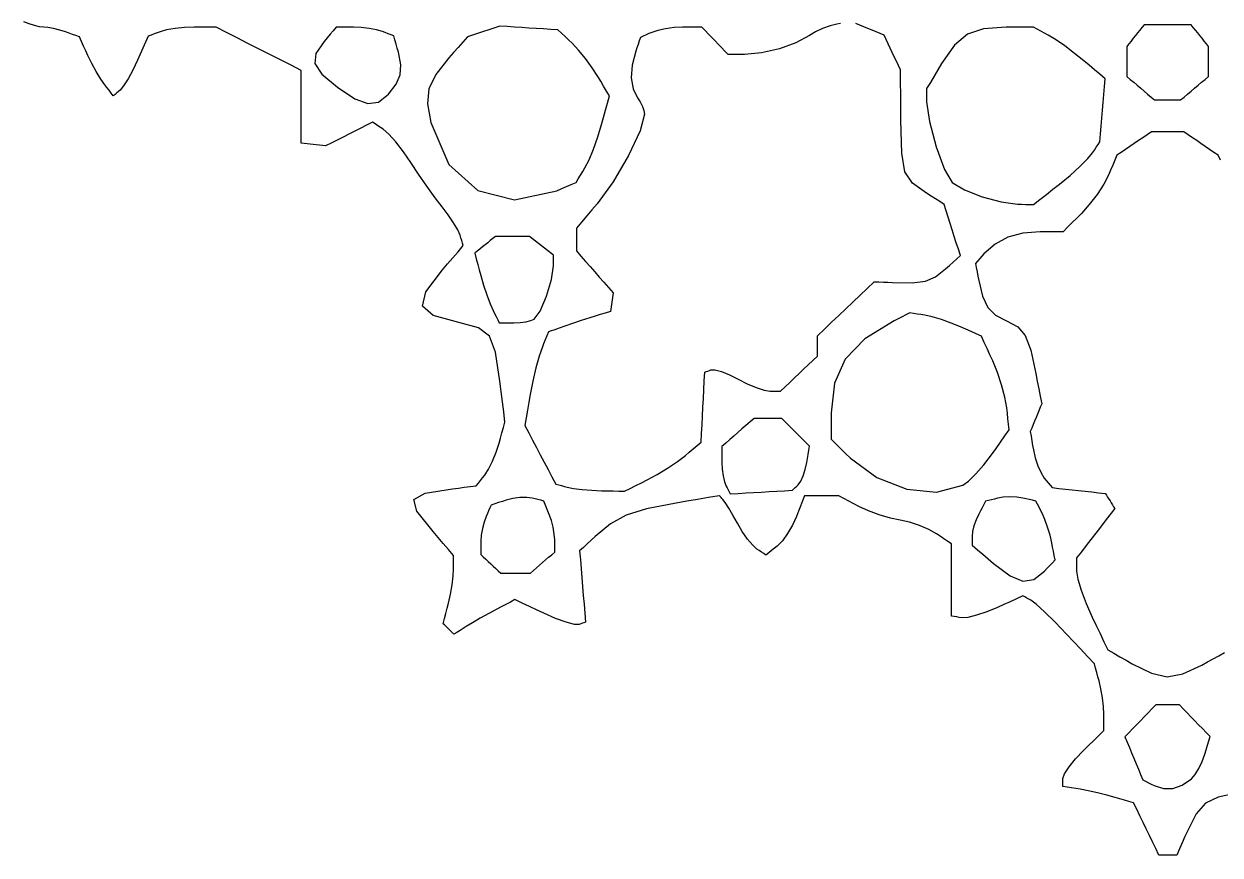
# Model space of a CAD drawing. Extents: x 0 to 409, y 0 to 428.
# Drawn here: x 2.6 to 213, y 0 to 146.2 of the extents above; entities that cross this region are included whole.
import ezdxf

# ---------------------------------------------------------------- set-up
doc = ezdxf.new("R2010")
doc.units = 0
doc.layers.add('Layer_1', color=7, linetype='CONTINUOUS')

msp = doc.modelspace()

# ---------------------------------------------------------------- linework, layer by layer
at = {"layer": 'Layer_1', "color": 7}
for points in [[(199.960784, 4.600008), (199.4034, 5.750008), (198.846024, 6.900008), (198.28864, 8.050008), (197.731264, 9.200008), (196.931264, 9.435336), (196.131264, 9.670664), (195.331264, 9.906), (194.531264, 10.141328), (193.052048, 10.54588), (191.390016, 10.95152), (189.748608, 11.311128), (188.331264, 11.577576), (187.581264, 11.701312), (186.831264, 11.825048), (186.081264, 11.948776), (185.331264, 12.072512), (185.331264, 12.421808), (185.331264, 12.771104), (185.331264, 13.1204), (185.331264, 13.469696), (185.615328, 14.290984), (186.38876, 15.494312), (187.533448, 16.917912), (188.931264, 18.400008), (189.831264, 19.283288), (190.731264, 20.166576), (191.631264, 21.049856), (192.531264, 21.933144), (192.529664, 22.641504), (192.528064, 23.349856), (192.526464, 24.058216), (192.524864, 24.766576), (192.458064, 26.104688), (192.2766, 27.653488), (192.008776, 29.221072), (191.682928, 30.615512), (191.473568, 31.369384), (191.264208, 32.123264), (191.054848, 32.877136), (190.845488, 33.631016), (189.623224, 34.937624), (188.400968, 36.244232), (187.178712, 37.550848), (185.956448, 38.857456), (183.947936, 40.945744), (182.093408, 42.768104), (180.599104, 44.128552), (179.67124, 44.831072), (179.322208, 45.017864), (178.973176, 45.204664), (178.624144, 45.391456), (178.275112, 45.578256), (177.15816, 45.066896), (176.041208, 44.555536), (174.924248, 44.044184), (173.807296, 43.532824), (171.930096, 42.758848), (170.121656, 42.163528), (168.587808, 41.805576), (167.534384, 41.743656), (167.083192, 41.807736), (166.632, 41.871816), (166.180808, 41.935896), (165.729616, 41.999976), (165.729616, 43.588888), (165.729616, 45.1778), (165.729616, 46.76672), (165.729616, 48.355632), (165.729616, 49.944544), (165.729616, 51.533464), (165.729616, 53.122376), (165.729616, 54.711296), (165.064968, 55.16232), (164.400312, 55.613352), (163.735664, 56.064376), (163.071008, 56.515408), (161.74516, 57.259928), (160.100496, 57.95344), (158.346352, 58.51844), (156.692016, 58.877424), (154.968128, 59.242576), (153.024584, 59.824376), (151.099616, 60.54276), (149.43148, 61.317648), (148.54644, 61.788232), (147.661392, 62.258808), (146.776352, 62.729392), (145.891312, 63.199976), (145.13764, 63.199976), (144.383976, 63.199976), (143.630304, 63.199976), (142.876632, 63.199976), (142.12296, 63.199976), (141.369296, 63.199976), (140.615624, 63.199976), (139.861952, 63.199976), (139.514496, 62.290176), (139.16704, 61.380368), (138.819576, 60.470568), (138.47212, 59.560768), (137.774496, 58.023464), (136.90244, 56.52796), (135.967232, 55.245344), (135.080184, 54.346704), (134.579656, 53.952984), (134.079128, 53.559272), (133.5786, 53.16556), (133.078072, 52.77184), (132.685384, 53.032576), (132.292696, 53.293312), (131.9, 53.554048), (131.507312, 53.814784), (130.749728, 54.495864), (129.848144, 55.579304), (128.915536, 56.916056), (128.064848, 58.357088), (127.28488, 59.769048), (126.544816, 61.026656), (125.9282, 61.99296), (125.518592, 62.531), (125.349952, 62.69964), (125.18132, 62.86828), (125.01268, 63.036912), (124.84404, 63.205552), (122.954736, 62.882416), (121.065432, 62.55928), (119.176128, 62.236136), (117.286824, 61.913), (112.084904, 60.903144), (108.503568, 59.801088), (105.74696, 58.27708), (103.01924, 56.001376), (102.341648, 55.373168), (101.664056, 54.74496), (100.986456, 54.116752), (100.308864, 53.488544), (100.439264, 51.924944), (100.569664, 50.361352), (100.700064, 48.79776), (100.830464, 47.23416), (100.960864, 45.67056), (101.091264, 44.106968), (101.221656, 42.543368), (101.352056, 40.979768), (101.069936, 40.871512), (100.787816, 40.763248), (100.505696, 40.654984), (100.223576, 40.546728), (99.384352, 40.568328), (97.933536, 40.94724), (96.074936, 41.618784), (94.01236, 42.518264), (92.741672, 43.119408), (91.470992, 43.720544), (90.200304, 44.321688), (88.929616, 44.922824), (88.129616, 44.500824), (87.329616, 44.078816), (86.529616, 43.656816), (85.729616, 43.234808), (84.315752, 42.471936), (82.831672, 41.642648), (81.453632, 40.847016), (80.357896, 40.185104), (79.814968, 39.84468), (79.27204, 39.504264), (78.729104, 39.16384), (78.186176, 38.823416), (77.952096, 39.057504), (77.718008, 39.291584), (77.48392, 39.525672), (77.24984, 39.759752), (77.01576, 39.993832), (76.78168, 40.22792), (76.547592, 40.462), (76.313512, 40.69608), (76.540528, 41.597632), (76.767536, 42.499184), (76.994552, 43.400736), (77.22156, 44.302288), (77.574144, 45.890336), (77.862872, 47.548416), (78.057968, 49.080088), (78.129648, 50.288912), (78.129648, 50.884016), (78.129648, 51.47912), (78.129648, 52.074224), (78.129648, 52.669328), (77.229648, 53.723704), (76.329648, 54.778088), (75.429648, 55.832464), (74.529648, 56.88684), (71.690008, 60.476688), (71.130504, 62.53028), (73.120856, 63.644768), (77.930752, 64.417328), (78.981032, 64.5506), (80.031304, 64.683872), (81.081584, 64.817152), (82.131856, 64.950424), (82.502952, 65.422192), (82.87404, 65.89396), (83.245136, 66.36572), (83.616224, 66.837488), (84.274304, 67.862104), (84.968816, 69.256912), (85.617064, 70.838616), (86.136352, 72.423912), (86.395288, 73.348752), (86.654232, 74.273592), (86.913168, 75.198432), (87.172104, 76.123272), (86.94996, 77.927536), (86.727808, 79.731808), (86.505664, 81.536072), (86.283512, 83.340336), (85.525992, 88.424504), (84.459416, 91.281584), (82.501056, 92.74364), (79.068176, 93.64272), (74.571536, 94.883776), (72.691104, 96.523776), (73.278584, 99.039304), (76.185712, 102.906944), (77.099728, 103.976808), (78.013744, 105.04668), (78.92776, 106.116544), (79.841776, 107.186408), (79.703368, 107.638104), (79.564952, 108.0898), (79.426544, 108.541496), (79.288128, 108.993192), (78.868952, 109.947232), (78.136912, 111.209232), (77.19508, 112.614912), (76.146552, 113.999976), (74.91, 115.605128), (73.456232, 117.610048), (71.96652, 119.758928), (70.622128, 121.79596), (69.3312, 123.679264), (67.987048, 125.409568), (66.748704, 126.795), (65.775224, 127.64368), (65.297624, 127.956616), (64.820024, 128.269552), (64.342416, 128.582488), (63.864816, 128.895424), (62.831488, 128.371792), (61.798152, 127.848168), (60.764824, 127.324536), (59.731488, 126.800904), (58.698152, 126.27728), (57.664824, 125.753648), (56.631488, 125.230024), (55.598152, 124.706392), (55.064592, 124.768072), (54.531024, 124.829752), (53.997464, 124.891432), (53.463896, 124.953112), (52.930336, 125.014792), (52.396776, 125.076472), (51.863208, 125.138152), (51.329648, 125.199832), (51.329648, 126.799832), (51.329648, 128.399832), (51.329648, 129.999832), (51.329648, 131.599832), (51.329648, 133.199832), (51.329648, 134.799832), (51.329648, 136.399832), (51.329648, 137.999832), (49.457608, 138.949832), (47.58556, 139.899832), (45.71352, 140.849832), (43.841472, 141.799832), (41.969432, 142.749832), (40.097384, 143.699832), (38.225344, 144.649832), (36.353296, 145.599832), (35.38836, 145.599832), (34.423424, 145.599832), (33.458488, 145.599832), (32.493552, 145.599832), (30.829616, 145.537032), (29.152352, 145.365944), (27.657128, 145.112736), (26.539328, 144.803544), (26.015712, 144.604464), (25.492096, 144.405384), (24.968472, 144.206312), (24.444856, 144.007232), (23.976552, 142.948304), (23.508248, 141.889384), (23.039936, 140.830456), (22.571632, 139.771528), (21.7494, 138.048128), (20.895392, 136.48688), (20.110544, 135.259504), (19.495776, 134.537736), (19.19512, 134.288208), (18.894464, 134.038688), (18.5938, 133.789168), (18.293144, 133.53964), (17.915384, 134.01988), (17.537632, 134.50012), (17.159872, 134.980368), (16.782112, 135.460608), (16.079176, 136.46424), (15.282248, 137.77684), (14.48924, 139.228208), (13.798072, 140.64812), (13.429824, 141.464752), (13.061576, 142.281384), (12.69332, 143.098024), (12.325072, 143.914656), (11.7208, 144.125304), (11.116528, 144.33596), (10.512248, 144.546608), (9.907976, 144.757264), (8.855608, 145.084432), (7.777032, 145.352352), (6.79892, 145.533376), (6.047912, 145.599856), (5.326848, 145.673136), (4.430248, 145.8726), (3.472328, 146.167808), (2.567288, 146.528296)], [(66.672576, 133.800008), (68.050032, 135.57192), (68.760824, 137.215992), (68.868128, 138.996672), (68.435104, 141.178424), (68.235072, 141.902864), (68.03504, 142.627312), (67.835016, 143.35176), (67.634984, 144.0762), (67.134, 144.26668), (66.633008, 144.457152), (66.132016, 144.647624), (65.631032, 144.838104), (64.610152, 145.133936), (63.311928, 145.3762), (61.903064, 145.539888), (60.550272, 145.600048), (59.781064, 145.600048), (59.011864, 145.600048), (58.242656, 145.600048), (57.473456, 145.600048), (56.946152, 144.973376), (56.41884, 144.346704), (55.891536, 143.72004), (55.364232, 143.093368), (53.896808, 140.961096), (53.718256, 139.195104), (54.95576, 137.36332), (57.736488, 135.033672), (60.75116, 133.0164), (63.073384, 132.16212), (64.961176, 132.435208), (66.672568, 133.800048), (66.672568, 133.800048), (66.672568, 133.800048), (66.672576, 133.800048), (66.672576, 133.800008)], [(96.309896, 116.842088), (97.15456, 117.20436), (97.999224, 117.566624), (98.843896, 117.928888), (99.68856, 118.29116), (100.07968, 118.934304), (100.4708, 119.577456), (100.86192, 120.2206), (101.25304, 120.863752), (101.967976, 122.259696), (102.75808, 124.158792), (103.527304, 126.311504), (104.179624, 128.468312), (104.520144, 129.726304), (104.860664, 130.984296), (105.201192, 132.242288), (105.541712, 133.50028), (105.03324, 134.362744), (104.524776, 135.225208), (104.016304, 136.08768), (103.50784, 136.950144), (102.522024, 138.476112), (101.341376, 140.080728), (100.114184, 141.573264), (98.988728, 142.762976), (98.367416, 143.35372), (97.746096, 143.944456), (97.124784, 144.5352), (96.503472, 145.125944), (95.226728, 145.20724), (93.949976, 145.288536), (92.673232, 145.36984), (91.396488, 145.451136), (90.119736, 145.532432), (88.842992, 145.613728), (87.56624, 145.695024), (86.289496, 145.77632), (85.574424, 145.540328), (84.85936, 145.304328), (84.144288, 145.068336), (83.429224, 144.832344), (82.714152, 144.596352), (81.99908, 144.360352), (81.284016, 144.12436), (80.568944, 143.888368), (79.759672, 142.968992), (78.950408, 142.049608), (78.141136, 141.130232), (77.331864, 140.210856), (74.990344, 137.262312), (73.783984, 134.764664), (73.550576, 132.140896), (74.12788, 128.813984), (77.304664, 121.476296), (82.38168, 116.861792), (88.877288, 115.230408), (96.309896, 116.842088)], [(146.22316, 146.234536), (145.561744, 146.1272), (144.361488, 145.837544), (143.049224, 145.366248), (141.783704, 144.778528), (140.72368, 144.1396), (138.353864, 142.820776), (135.447888, 141.764376), (132.31912, 141.061736), (129.280952, 140.804208), (128.568368, 140.803408), (127.855784, 140.801808), (127.143208, 140.801008), (126.430624, 140.800208), (125.855784, 141.400208), (125.280952, 142.000208), (124.706112, 142.600208), (124.13128, 143.200208), (123.55644, 143.800208), (122.981608, 144.400208), (122.406768, 145.000208), (121.831936, 145.600208), (120.97876, 145.600208), (120.125592, 145.600208), (119.272416, 145.600208), (118.419248, 145.600208), (116.936528, 145.528368), (115.422176, 145.3328), (114.053744, 145.04336), (113.008744, 144.68992), (112.509288, 144.462352), (112.009832, 144.234792), (111.510376, 144.007224), (111.01092, 143.779656), (110.800968, 143.177376), (110.591016, 142.575104), (110.381056, 141.972824), (110.171104, 141.370544), (109.535152, 138.926672), (109.381192, 136.687592), (109.705872, 134.735624), (110.50584, 133.153096), (110.963904, 132.4484), (111.34284, 131.677616), (111.60328, 130.934008), (111.70584, 130.310848), (110.934208, 127.359712), (108.918064, 123.036392), (106.218536, 118.406304), (103.396784, 114.534872), (102.480408, 113.468544), (101.564032, 112.402208), (100.647656, 111.33588), (99.73128, 110.269544), (99.73128, 109.766568), (99.73128, 109.263592), (99.73128, 108.760608), (99.73128, 108.257632), (99.73128, 107.754656), (99.73128, 107.251672), (99.73128, 106.748696), (99.73128, 106.245712), (100.540176, 105.32676), (101.349072, 104.407808), (102.157968, 103.488848), (102.966864, 102.569896), (103.77576, 101.650944), (104.584656, 100.731984), (105.393552, 99.813032), (106.202448, 98.89408), (106.143568, 98.482344), (106.084688, 98.070608), (106.025808, 97.658872), (105.966928, 97.247136), (105.908048, 96.8354), (105.849168, 96.423664), (105.790288, 96.011928), (105.731408, 95.600192), (104.831408, 95.322976), (103.931408, 95.045768), (103.031408, 94.768552), (102.131408, 94.491336), (100.588288, 94.006112), (99.047944, 93.504656), (97.688952, 93.046096), (96.68984, 92.689544), (96.229448, 92.516312), (95.769056, 92.34308), (95.308664, 92.169848), (94.848272, 91.996616), (94.559448, 91.305376), (94.270632, 90.614128), (93.981808, 89.922888), (93.692992, 89.231648), (93.170504, 87.727008), (92.601904, 85.67416), (92.055832, 83.343088), (91.600936, 81.003768), (91.366736, 79.63804), (91.132536, 78.272312), (90.898344, 76.906584), (90.664144, 75.540856), (91.347552, 74.25412), (92.03096, 72.967384), (92.714368, 71.680648), (93.397776, 70.393912), (94.081184, 69.107176), (94.764592, 67.82044), (95.448, 66.533696), (96.131408, 65.24696), (96.631408, 65.111048), (97.131408, 64.975136), (97.631408, 64.839232), (98.131408, 64.70332), (99.226984, 64.485944), (100.73152, 64.295952), (102.446728, 64.1538), (104.174336, 64.07996), (105.185064, 64.06004), (106.195792, 64.04012), (107.206528, 64.0202), (108.217256, 64.00028), (109.206528, 64.49356), (110.195792, 64.98684), (111.185064, 65.480112), (112.174336, 65.973392), (112.174336, 65.97348), (112.174336, 65.973568), (112.174336, 65.973656), (112.17416, 65.97312)], [(112.17416, 65.97312), (113.929912, 66.922448), (115.785216, 68.048656), (117.519048, 69.210824), (118.910376, 70.268024), (119.60516, 70.848472), (120.299952, 71.428928), (120.994736, 72.009376), (121.689528, 72.589824), (121.767368, 74.131056), (121.845208, 75.67228), (121.923048, 77.213512), (122.000888, 78.754736), (122.078728, 80.295968), (122.156568, 81.837192), (122.234408, 83.378424), (122.312248, 84.919648), (122.585072, 85.024344), (122.857896, 85.129032), (123.13072, 85.233728), (123.403544, 85.338416), (124.120728, 85.336816), (125.266736, 85.0234), (126.68372, 84.45244), (128.213848, 83.678408), (129.805072, 82.871328), (131.3884, 82.2104), (132.780592, 81.763832), (133.798408, 81.599816), (134.2648, 81.599816), (134.731184, 81.599816), (135.197568, 81.599816), (135.66396, 81.599816), (136.472384, 82.368848), (137.2808, 83.13788), (138.089224, 83.906912), (138.89764, 84.675944), (139.706064, 85.444976), (140.51448, 86.214016), (141.322904, 86.983048), (142.131328, 87.75208), (142.131328, 88.197616), (142.131328, 88.64316), (142.131328, 89.088696), (142.131328, 89.534232), (142.131328, 89.979768), (142.131328, 90.425312), (142.131328, 90.870848), (142.131328, 91.316384), (143.381328, 92.505824), (144.631328, 93.695264), (145.881328, 94.884704), (147.131328, 96.074144), (148.381328, 97.263584), (149.631328, 98.453024), (150.881328, 99.642464), (152.131328, 100.831904), (152.931328, 100.801024), (153.731328, 100.770144), (154.531328, 100.739264), (155.331328, 100.708384), (158.818368, 100.660784), (161.153688, 100.945968), (162.918192, 101.713), (164.692792, 103.110968), (165.339464, 103.688776), (165.986144, 104.266576), (166.632816, 104.844384), (167.279496, 105.422184), (166.9242, 106.549304), (166.568912, 107.676424), (166.213616, 108.803536), (165.858328, 109.930656), (165.503032, 111.057776), (165.147736, 112.184888), (164.792448, 113.312008), (164.437152, 114.43912), (163.665736, 114.926096), (162.89432, 115.413072), (162.122904, 115.90004), (161.351488, 116.387016), (158.837576, 118.157688), (157.5128, 120.135408), (156.978104, 123.457584), (156.834424, 129.261592), (156.810184, 131.477056), (156.785944, 133.692512), (156.761704, 135.907976), (156.737464, 138.123432), (156.377224, 138.882576), (156.016984, 139.64172), (155.656752, 140.400864), (155.296512, 141.160008), (154.936272, 141.919152), (154.57604, 142.678296), (154.2158, 143.43744), (153.855568, 144.196584), (153.149544, 144.491576), (152.443528, 144.786576), (151.737504, 145.081568), (151.031488, 145.37656), (150.325472, 145.671552), (149.619448, 145.966552), (148.913432, 146.261544)], [(184.709024, 117.994792), (186.586112, 119.542176), (188.312864, 121.098712), (189.69768, 122.483264), (190.548944, 123.514728), (190.86444, 123.996264), (191.179944, 124.4778), (191.49544, 124.959344), (191.810944, 125.44088), (191.927304, 126.828808), (192.043664, 128.216736), (192.160024, 129.604672), (192.276384, 130.9926), (192.392744, 132.380528), (192.509104, 133.768456), (192.625464, 135.156384), (192.741824, 136.544312), (191.811584, 137.326272), (190.881344, 138.10824), (189.951104, 138.8902), (189.020864, 139.67216), (187.373176, 140.997112), (185.637496, 142.292456), (184.020296, 143.409608), (182.728064, 144.200008), (182.085096, 144.550008), (181.442128, 144.900008), (180.79916, 145.250008), (180.156192, 145.600008), (178.953072, 145.596808), (177.749952, 145.593608), (176.546832, 145.590408), (175.343712, 145.587208), (171.368784, 145.329672), (168.50704, 144.379616), (166.223688, 142.436304), (163.983928, 139.199), (163.322408, 138.099), (162.660888, 136.999), (161.999368, 135.899), (161.337848, 134.799), (161.337048, 134.22056), (161.336248, 133.642128), (161.335448, 133.063688), (161.334648, 132.485248), (161.826576, 129.000104), (163.025288, 124.576704), (164.504392, 120.5592), (165.837472, 118.291768), (168.00256, 117.013616), (171.117768, 115.789936), (174.466304, 114.859616), (177.331336, 114.461504), (178.031336, 114.446144), (178.731336, 114.430784), (179.431336, 114.415424), (180.131336, 114.400064), (181.275776, 115.298512), (182.420216, 116.196952), (183.564664, 117.095392), (184.709104, 117.99384), (184.70908, 117.99384), (184.709064, 117.993832), (184.70904, 117.993832), (184.709024, 117.994792)], [(208.469824, 134.871112), (209.085184, 135.388888), (209.700544, 135.906672), (210.315904, 136.424456), (210.931264, 136.942232), (210.931264, 137.602296), (210.931264, 138.26236), (210.931264, 138.922424), (210.931264, 139.582488), (210.931264, 140.242552), (210.931264, 140.902616), (210.931264, 141.56268), (210.931264, 142.222744), (210.54892, 142.694904), (210.166584, 143.167064), (209.78424, 143.639216), (209.401904, 144.111376), (209.019584, 144.583536), (208.637264, 145.055688), (208.254944, 145.527848), (207.872624, 146), (206.83728, 146), (205.801944, 146), (204.7666, 146), (203.731264, 146), (202.695904, 146), (201.660544, 146), (200.625184, 146), (199.589824, 146), (199.207504, 145.527848), (198.825184, 145.055688), (198.442864, 144.583536), (198.060544, 144.111376), (197.678224, 143.639216), (197.295904, 143.167064), (196.913584, 142.694904), (196.531264, 142.222744), (196.531264, 141.56268), (196.531264, 140.902616), (196.531264, 140.242552), (196.531264, 139.582488), (196.531264, 138.922424), (196.531264, 138.26236), (196.531264, 137.602296), (196.531264, 136.942232), (197.1466, 136.424456), (197.761944, 135.906672), (198.37728, 135.388888), (198.992624, 134.871112), (199.60796, 134.353336), (200.223304, 133.83556), (200.83864, 133.317776), (201.453984, 132.8), (202.023304, 132.8), (202.592624, 132.8), (203.161944, 132.8), (203.731264, 132.8), (204.30056, 132.8), (204.869864, 132.8), (205.43916, 132.8), (206.008464, 132.8), (206.6238, 133.317776), (207.239144, 133.83556), (207.85448, 134.353336), (208.469824, 134.871112)], [(213.02012, 122.193528), (212.646944, 123.064104), (211.886144, 123.581088), (211.125344, 124.09808), (210.364544, 124.615064), (209.603744, 125.132056), (208.84292, 125.64904), (208.082104, 126.166032), (207.32128, 126.683016), (206.560464, 127.200008), (205.85332, 127.200008), (205.146184, 127.200008), (204.43904, 127.200008), (203.731904, 127.200008), (203.024744, 127.200008), (202.317584, 127.200008), (201.610424, 127.200008), (200.903264, 127.200008), (200.14244, 126.683016), (199.381624, 126.166032), (198.6208, 125.64904), (197.859984, 125.132056), (197.099184, 124.615064), (196.338384, 124.09808), (195.577584, 123.581088), (194.816784, 123.064104), (194.4436, 122.193528), (194.070424, 121.32296), (193.69724, 120.452384), (193.324064, 119.581816), (192.488072, 117.97328), (191.315264, 116.167832), (189.961256, 114.38636), (188.581664, 112.849768), (187.769224, 112.037328), (186.956784, 111.224888), (186.144344, 110.412448), (185.331904, 109.600008), (184.32196, 109.600008), (183.312024, 109.600008), (182.30208, 109.600008), (181.292144, 109.600008), (178.26448, 109.36564), (175.641184, 108.651192), (173.37908, 107.439616), (171.434952, 105.713904), (171.061664, 105.301424), (170.688376, 104.888952), (170.315088, 104.476472), (169.9418, 104.064), (170.083312, 103.30968), (170.224824, 102.55536), (170.366336, 101.801048), (170.507848, 101.046728), (171.186576, 98.265088), (172.106144, 96.323016), (173.441456, 94.96452), (175.367408, 93.9336), (177.372056, 92.87352), (178.690088, 91.361656), (179.64424, 88.822648), (180.557256, 84.681104), (180.816232, 83.351376), (181.075208, 82.021648), (181.334192, 80.691928), (181.593168, 79.3622), (181.340992, 78.753384), (181.088808, 78.144576), (180.836632, 77.53576), (180.584456, 76.926952), (180.33228, 76.318144), (180.080096, 75.709328), (179.82792, 75.10052), (179.575744, 74.491712), (179.712744, 73.680816), (179.849744, 72.869912), (179.986744, 72.059016), (180.123744, 71.24812), (180.444568, 69.855264), (180.913, 68.460592), (181.466128, 67.226024), (182.041024, 66.313488), (182.38336, 65.890728), (182.725704, 65.467968), (183.06804, 65.045216), (183.410384, 64.622456), (184.57948, 64.494648), (185.748584, 64.36684), (186.91768, 64.23904), (188.086784, 64.111232), (189.255904, 63.983424), (190.425024, 63.855616), (191.594144, 63.727816), (192.763264, 63.600008), (192.972224, 63.267592), (193.181184, 62.935168), (193.390144, 62.602752), (193.599104, 62.270336), (193.808064, 61.93792), (194.017024, 61.605496), (194.225984, 61.27308), (194.434944, 60.940664), (193.597064, 59.854608), (192.759184, 58.768552), (191.921304, 57.682496), (191.083424, 56.59644), (190.245544, 55.510384), (189.407664, 54.424328), (188.569784, 53.338272), (187.731904, 52.252216), (187.731904, 51.665048), (187.731904, 51.07788), (187.731904, 50.490712), (187.731904, 49.903544), (187.9486, 48.539416), (188.538624, 46.561432), (189.41184, 44.234688), (190.478144, 41.824288), (191.16472, 40.39164), (191.851304, 38.958992), (192.53788, 37.526352), (193.224464, 36.093704), (194.28788, 35.483864), (195.351304, 34.874032), (196.41472, 34.264192), (197.478144, 33.65436), (200.87312, 31.963064), (203.640816, 31.36784), (206.390608, 31.85696), (209.731904, 33.418696), (209.731744, 33.418696), (209.731584, 33.418696), (209.731424, 33.418696), (209.731264, 33.418696)], [(92.30768, 94.244912), (93.346928, 95.67908), (94.467736, 98.28284), (95.364408, 101.21704), (95.731232, 103.642528), (95.731232, 104.102864), (95.731232, 104.563208), (95.731232, 105.023544), (95.731232, 105.48388), (95.204256, 105.8984), (94.677288, 106.312912), (94.150312, 106.727432), (93.623344, 107.141944), (93.096368, 107.556464), (92.5694, 107.970976), (92.042424, 108.385496), (91.515456, 108.800008), (90.764584, 108.800008), (90.013712, 108.800008), (89.262848, 108.800008), (88.511976, 108.800008), (87.761104, 108.800008), (87.010232, 108.800008), (86.25936, 108.800008), (85.508488, 108.800008), (85.051864, 108.430264), (84.595248, 108.060512), (84.138624, 107.690768), (83.682008, 107.321016), (83.225392, 106.951272), (82.768776, 106.58152), (82.312152, 106.211776), (81.855536, 105.842024), (82.121128, 104.861776), (82.386728, 103.88152), (82.65232, 102.901272), (82.917912, 101.921016), (83.416896, 100.224968), (83.990168, 98.505552), (84.566912, 96.963616), (85.076304, 95.800008), (85.350312, 95.250008), (85.624312, 94.700008), (85.89832, 94.150008), (86.17232, 93.600008), (86.817184, 93.603208), (87.462048, 93.606408), (88.106912, 93.609608), (88.751776, 93.612808), (89.830376, 93.666408), (90.860352, 93.803608), (91.725008, 94.003592), (92.30768, 94.244912)], [(167.710976, 65.025328), (168.723528, 65.760408), (170.016976, 67.021336), (171.424952, 68.631312), (172.781104, 70.413536), (173.553696, 71.510152), (174.326288, 72.606776), (175.098888, 73.703392), (175.87148, 74.800008), (175.761544, 75.765448), (175.651608, 76.73088), (175.541672, 77.696312), (175.431736, 78.661752), (175.103128, 80.506016), (174.533456, 82.672824), (173.802824, 84.892056), (172.991288, 86.893608), (172.491112, 87.986136), (171.990928, 89.078664), (171.490752, 90.1712), (170.990576, 91.263728), (170.07168, 91.6702), (169.152776, 92.076672), (168.23388, 92.483144), (167.314984, 92.889616), (165.68028, 93.5546), (163.946456, 94.16328), (162.320448, 94.648312), (161.009144, 94.942336), (160.351576, 95.049048), (159.694016, 95.155752), (159.036448, 95.262464), (158.378888, 95.369168), (157.697928, 95.020624), (157.016976, 94.672072), (156.336016, 94.323528), (155.655064, 93.974976), (150.465864, 90.764696), (147.025504, 87.206024), (145.118968, 82.986144), (144.531232, 77.792272), (144.531232, 76.627488), (144.531232, 75.462712), (144.531232, 74.297928), (144.531232, 73.133144), (145.381232, 72.301392), (146.231232, 71.469648), (147.081232, 70.637896), (147.931232, 69.806144), (152.592192, 66.382096), (157.85132, 64.34512), (163.095344, 63.843448), (167.710976, 65.025328)], [(138.758064, 65.135488), (139.193992, 65.743608), (139.621864, 66.678384), (139.992488, 67.812416), (140.256712, 69.018296), (140.374664, 69.745168), (140.492624, 70.47204), (140.610584, 71.198912), (140.728536, 71.925784), (140.119256, 72.535064), (139.509984, 73.144344), (138.900704, 73.753616), (138.291424, 74.362896), (137.682144, 74.972176), (137.072872, 75.581456), (136.463592, 76.190728), (135.854312, 76.800008), (135.245888, 76.800008), (134.637464, 76.800008), (134.029032, 76.800008), (133.420608, 76.800008), (132.812184, 76.800008), (132.20376, 76.800008), (131.595328, 76.800008), (130.986904, 76.800008), (130.279944, 76.179288), (129.572992, 75.558568), (128.866032, 74.937856), (128.159072, 74.317136), (127.452112, 73.696416), (126.745152, 73.075696), (126.038192, 72.454984), (125.331232, 71.834264), (125.331232, 71.141832), (125.331232, 70.4494), (125.331232, 69.756976), (125.331232, 69.064544), (125.389872, 67.879512), (125.549568, 66.700424), (125.785928, 65.663736), (126.074552, 64.905896), (126.260384, 64.558664), (126.446216, 64.211432), (126.632048, 63.864192), (126.81788, 63.51696), (128.182048, 63.59736), (129.546216, 63.67776), (130.910384, 63.75816), (132.274552, 63.83856), (133.63872, 63.91896), (135.002888, 63.99936), (136.367048, 64.07976), (137.731216, 64.16016), (137.987928, 64.403992), (138.244632, 64.647824), (138.501344, 64.891656), (138.758064, 65.135488)], [(93.786624, 51.444728), (94.322776, 51.905904), (94.858928, 52.36708), (95.39508, 52.828264), (95.931232, 53.28944), (95.931232, 53.82648), (95.931232, 54.363528), (95.931232, 54.900568), (95.931232, 55.437616), (95.854832, 56.45616), (95.646816, 57.641408), (95.338952, 58.846184), (94.963008, 59.923296), (94.720952, 60.507672), (94.478896, 61.092048), (94.23684, 61.676424), (93.994784, 62.2608), (93.491704, 62.387064), (92.988616, 62.513328), (92.485536, 62.6396), (91.982456, 62.765864), (90.995832, 62.894224), (89.79704, 62.870384), (88.53748, 62.70588), (87.368552, 62.41236), (86.718152, 62.197712), (86.06776, 61.983056), (85.41736, 61.768408), (84.766968, 61.55376), (84.537496, 61.050136), (84.308032, 60.546504), (84.07856, 60.04288), (83.849096, 59.539256), (83.492704, 58.57312), (83.200856, 57.431728), (83.003656, 56.25768), (82.931256, 55.19356), (82.931256, 54.61076), (82.931256, 54.02796), (82.931256, 53.445168), (82.931256, 52.862368), (83.368968, 52.454576), (83.80668, 52.046784), (84.244392, 51.639), (84.682104, 51.231208), (85.119816, 50.823416), (85.557528, 50.415624), (85.99524, 50.007832), (86.432952, 49.60004), (87.084088, 49.60004), (87.735224, 49.60004), (88.38636, 49.60004), (89.037496, 49.60004), (89.688632, 49.60004), (90.33976, 49.60004), (90.990896, 49.60004), (91.642032, 49.60004), (92.178184, 50.061216), (92.714336, 50.5224), (93.250496, 50.983576), (93.786624, 51.444728)], [(182.089184, 49.955272), (182.548408, 50.444088), (183.007624, 50.932904), (183.466848, 51.42172), (183.926064, 51.910536), (183.784568, 52.664808), (183.643064, 53.41908), (183.501568, 54.17336), (183.360064, 54.927632), (183.052128, 56.269632), (182.632064, 57.693256), (182.15512, 59.028592), (181.676544, 60.105744), (181.397168, 60.646), (181.117792, 61.186256), (180.838416, 61.726512), (180.55904, 62.266768), (179.981232, 62.393672), (179.403432, 62.520584), (178.825624, 62.647488), (178.247816, 62.7744), (177.182288, 62.929312), (175.989648, 62.975792), (174.815624, 62.914832), (173.805984, 62.747256), (173.273336, 62.613568), (172.74068, 62.47988), (172.208032, 62.346192), (171.675376, 62.212504), (171.38236, 61.645872), (171.089344, 61.079232), (170.79632, 60.5126), (170.503304, 59.945968), (170.048208, 58.941448), (169.675528, 57.881848), (169.423712, 56.893312), (169.331232, 56.10196), (169.331232, 55.707584), (169.331232, 55.313216), (169.331232, 54.91884), (169.331232, 54.524472), (170.281232, 53.7102), (171.231232, 52.895928), (172.181232, 52.081664), (173.131232, 51.267392), (176.017992, 49.092824), (178.289128, 48.17624), (180.220808, 48.477208), (182.089184, 49.955272)], [(209.731264, 33.418696), (210.731264, 33.964024), (211.731264, 34.509352), (212.731264, 35.05468), (213.731264, 35.600008)], [(207.938144, 13.424872), (208.557536, 14.148752), (209.204024, 15.206288), (209.801008, 16.455432), (210.271904, 17.754136), (210.503624, 18.527544), (210.735344, 19.300952), (210.967064, 20.074368), (211.198784, 20.847776), (210.526104, 21.5418), (209.853424, 22.235832), (209.180744, 22.929856), (208.508064, 23.623888), (207.835384, 24.31792), (207.162704, 25.011944), (206.490024, 25.705976), (205.817344, 26.400008), (205.295824, 26.400008), (204.774304, 26.400008), (204.252784, 26.400008), (203.731264, 26.400008), (203.20972, 26.400008), (202.688184, 26.400008), (202.16664, 26.400008), (201.645104, 26.400008), (200.968184, 25.701608), (200.291264, 25.003216), (199.614344, 24.304816), (198.937424, 23.606424), (198.26052, 22.908024), (197.583624, 22.209632), (196.90672, 21.511232), (196.229824, 20.81284), (196.622864, 19.864464), (197.015904, 18.916096), (197.408944, 17.96772), (197.801984, 17.019352), (198.195024, 16.070976), (198.588064, 15.122608), (198.981104, 14.174232), (199.374144, 13.225864), (199.868784, 12.977008), (200.363424, 12.728152), (200.858064, 12.479304), (201.352704, 12.230448), (203.001584, 11.688336), (204.659976, 11.708736), (206.311088, 12.288592), (207.938144, 13.424872)], [(215.830176, 10.883272), (212.608232, 10.198792), (210.402728, 9.104912), (208.770032, 7.262224), (207.266496, 4.33132), (206.787512, 3.248256), (206.308536, 2.165192), (205.829552, 1.082128), (205.350576, -0.000936), (204.95544, -0.000936), (204.560296, -0.000936), (204.165152, -0.000936), (203.770016, -0.000936), (203.374896, -0.000936), (202.979776, -0.000936), (202.584656, -0.000936), (202.189536, -0.000936), (201.632136, 1.149064), (201.074736, 2.299064), (200.517336, 3.449064), (199.959936, 4.599064), (199.95996, 4.599064), (199.959976, 4.599064), (199.959992, 4.599064), (199.960784, 4.600008)]]:
    msp.add_lwpolyline(points, dxfattribs=at)

doc.saveas('drawing.dxf')
